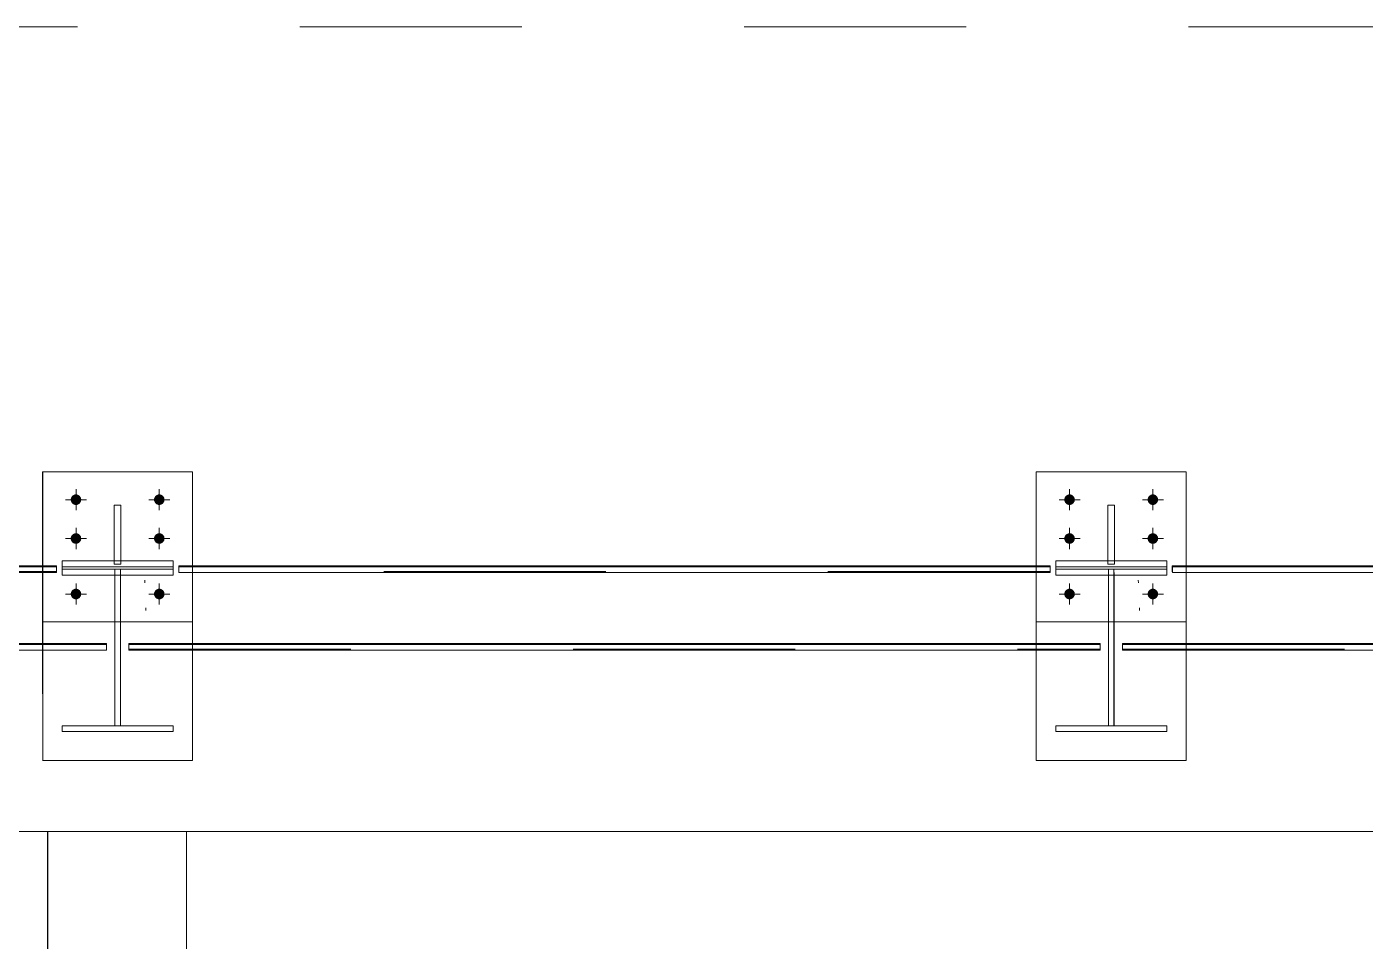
# Model space of a CAD drawing. Header units: millimetres. Extents: x 652937 to 1670132, y 1473552 to 2851037.
# Drawn here: x 663468.636 to 663471.046, y 1524528.272 to 1524529.92 of the extents above; entities that cross this region are included whole.
import ezdxf

# ---------------------------------------------------------------- set-up
doc = ezdxf.new("R2010")
doc.units = ezdxf.units.MM
doc.linetypes.add('XKITLINE00', pattern=[0])
doc.linetypes.add('XKITLINE02', pattern=[4, 2, -2])
doc.layers.add('Bolt', color=7, linetype='Continuous', lineweight=0)
doc.layers.add('Part', color=7, linetype='Continuous', lineweight=0)

# ---------------------------------------------------------------- blocks, each defined once
blk = doc.blocks.new('*A19883058')
at = {"layer": 'Part', "color": 7, "linetype": 'XKITLINE02', "lineweight": 0}
blk.add_line((74.747293, 29.4), (-6.777947, 29.4), dxfattribs=at)
blk = doc.blocks.new('*A19893059')
at = {"layer": 'Part', "color": 7, "linetype": 'XKITLINE00', "lineweight": 0}
for p, q in [((-6.027334, 22.15), (38.47801, 22.15)), ((74.247682, 22.15), (39.72801, 22.15))]:
    blk.add_line(p, q, dxfattribs=at)
at = {"layer": 'Part', "color": 7, "linetype": 'XKITLINE02', "lineweight": 0}
blk.add_line((39.72801, 22.15), (38.47801, 22.15), dxfattribs=at)
blk = doc.blocks.new('*A19903060')
at = {"layer": 'Part', "color": 7, "linetype": 'XKITLINE02', "lineweight": 0}
for p, q in [((31.620501, 24.491829), (31.620502, 24.541761)), ((31.620546, 24.484237), (31.620501, 24.491829)), ((38.558001, 24.491829), (31.620501, 24.491829)), ((38.558002, 24.541761), (38.558001, 24.491829)), ((38.558001, 24.491829), (38.558047, 24.484124)), ((31.17049, 23.792789), (31.170546, 23.783283)), ((31.17049, 23.792789), (39.008008, 23.792789)), ((31.170491, 23.84272), (31.170491, 23.833352)), ((39.008009, 23.84272), (39.008008, 23.792789)), ((39.008008, 23.792789), (39.008065, 23.783156))]:
    blk.add_line(p, q, dxfattribs=at)
at = {"layer": 'Part', "color": 7, "linetype": 'XKITLINE00', "lineweight": 0}
for p, q in [((38.558002, 24.541761), (31.620502, 24.541761)), ((31.620502, 24.541761), (31.620546, 24.534305)), ((31.620546, 24.484237), (31.620546, 24.534305)), ((31.620546, 24.534305), (38.558047, 24.534192)), ((38.558047, 24.484124), (31.620546, 24.484237)), ((38.558002, 24.541761), (38.558047, 24.534192)), ((38.558047, 24.534192), (38.558047, 24.484124)), ((31.170491, 23.833352), (31.17049, 23.792789)), ((31.170491, 23.84272), (39.008009, 23.84272)), ((31.170491, 23.84272), (31.170546, 23.833352)), ((31.170546, 23.783283), (31.170546, 23.833352)), ((31.170546, 23.833352), (39.008065, 23.833225)), ((39.008065, 23.783156), (31.170546, 23.783283)), ((39.008009, 23.84272), (39.008065, 23.833225)), ((39.008065, 23.833225), (39.008065, 23.783156))]:
    blk.add_line(p, q, dxfattribs=at)
blk = doc.blocks.new('*A20783148')
at = {"layer": 'Part', "color": 7, "linetype": 'XKITLINE00', "lineweight": 0}
for p, q in [((38.47739, 10.989257), (38.47739, 22.15)), ((38.47801, 22.15), (38.477684, 22.15)), ((39.72801, 22.15), (38.47801, 22.15)), ((38.47801, 22.15), (38.47801, 10.989257)), ((39.72801, 22.15), (39.72801, 10.989257))]:
    blk.add_line(p, q, dxfattribs=at)
at = {"layer": 'Part', "color": 7, "linetype": 'XKITLINE02', "lineweight": 0}
for p, q in [((38.477684, 22.15), (38.47739, 22.15)), ((39.72739, 22.15), (39.72801, 22.15)), ((39.72739, 10.989257), (39.72739, 22.15))]:
    blk.add_line(p, q, dxfattribs=at)
blk = doc.blocks.new('*A20843154')
at = {"layer": 'Part', "color": 7, "linetype": 'XKITLINE00', "lineweight": 0}
for p, q in [((56.448001, 24.541761), (48.603001, 24.541761)), ((48.603001, 24.541761), (48.603047, 24.534029)), ((48.603047, 24.483961), (48.603047, 24.534029)), ((48.603047, 24.534029), (56.448048, 24.533902)), ((56.448048, 24.483833), (48.603047, 24.483961)), ((56.448001, 24.541761), (56.448048, 24.533902)), ((56.448048, 24.533902), (56.448048, 24.483833)), ((48.15299, 23.833076), (48.152989, 23.792789)), ((48.15299, 23.84272), (56.898008, 23.84272)), ((48.15299, 23.84272), (48.153047, 23.833076)), ((48.153047, 23.783007), (48.153047, 23.833076)), ((48.153047, 23.833076), (56.898066, 23.832934)), ((56.898066, 23.782865), (48.153047, 23.783007)), ((56.898008, 23.84272), (56.898066, 23.832934)), ((56.898066, 23.832934), (56.898066, 23.782865))]:
    blk.add_line(p, q, dxfattribs=at)
at = {"layer": 'Part', "color": 7, "linetype": 'XKITLINE02', "lineweight": 0}
for p, q in [((48.603001, 24.491829), (48.603001, 24.541761)), ((48.603047, 24.483961), (48.603001, 24.491829)), ((56.448, 24.491829), (48.603001, 24.491829)), ((56.448001, 24.541761), (56.448, 24.491829)), ((56.448, 24.491829), (56.448048, 24.483833)), ((48.152989, 23.792789), (48.153047, 23.783007)), ((48.152989, 23.792789), (56.898007, 23.792789)), ((48.15299, 23.84272), (48.15299, 23.833076)), ((56.898008, 23.84272), (56.898007, 23.792789)), ((56.898007, 23.792789), (56.898066, 23.782865))]:
    blk.add_line(p, q, dxfattribs=at)
blk = doc.blocks.new('*A20903160')
at = {"layer": 'Part', "color": 7, "linetype": 'XKITLINE00', "lineweight": 0}
for p, q in [((38.607722, 24.513858), (38.607722, 24.588961)), ((39.07791, 24.588961), (38.607722, 24.588961)), ((38.607722, 24.588961), (38.608047, 24.534136)), ((39.607722, 24.588961), (39.13791, 24.588961)), ((39.607722, 24.588961), (39.608047, 24.53412)), ((38.607722, 24.513858), (38.608047, 24.459033)), ((38.608047, 24.459033), (38.608047, 24.534136)), ((38.608047, 24.534136), (39.608047, 24.53412)), ((39.608047, 24.53412), (39.608047, 24.459017)), ((39.608047, 24.459017), (38.608047, 24.459033))]:
    blk.add_line(p, q, dxfattribs=at)
at = {"layer": 'Part', "color": 7, "linetype": 'XKITLINE02', "lineweight": 0}
for p, q in [((39.13791, 24.588961), (39.07791, 24.588961)), ((39.607722, 24.588961), (39.607722, 24.513858)), ((39.607722, 24.513858), (38.607722, 24.513858)), ((39.607722, 24.513858), (39.608047, 24.459017))]:
    blk.add_line(p, q, dxfattribs=at)
blk = doc.blocks.new('*A20913161')
at = {"layer": 'Part', "color": 7, "linetype": 'XKITLINE00', "lineweight": 0}
for p, q in [((38.607722, 23.050012), (38.607722, 23.100012)), ((38.607722, 23.100012), (38.608047, 23.100012)), ((38.607722, 23.100012), (39.608047, 23.100012)), ((38.607722, 23.050012), (38.608047, 23.050012)), ((39.608047, 23.050012), (38.607722, 23.050012)), ((38.608047, 23.050012), (38.608047, 23.100012)), ((39.608047, 23.100012), (39.608047, 23.050012))]:
    blk.add_line(p, q, dxfattribs=at)
at = {"layer": 'Part', "color": 7, "linetype": 'XKITLINE02', "lineweight": 0}
for p, q in [((39.607722, 23.100012), (39.608047, 23.100012)), ((39.607722, 23.050012), (39.607722, 23.100012)), ((39.607722, 23.050012), (39.608047, 23.050012))]:
    blk.add_line(p, q, dxfattribs=at)
blk = doc.blocks.new('*A20923162')
at = {"layer": 'Part', "color": 7, "linetype": 'XKITLINE02', "lineweight": 0}
for p, q in [((39.082722, 24.513859), (39.082722, 24.459025)), ((39.132722, 24.513859), (39.082722, 24.513859)), ((39.082722, 24.513859), (39.083047, 24.459026)), ((39.132722, 23.100012), (39.132722, 24.513859)), ((39.132722, 24.513859), (39.133047, 24.459025)), ((39.082722, 23.100012), (39.083047, 23.100012)), ((39.083047, 23.100012), (39.082722, 23.100012))]:
    blk.add_line(p, q, dxfattribs=at)
at = {"layer": 'Part', "color": 7, "linetype": 'XKITLINE00', "lineweight": 0}
for p, q in [((39.082722, 24.459025), (39.082722, 23.100012)), ((39.083047, 23.100012), (39.083047, 24.459026)), ((39.083047, 24.459026), (39.133047, 24.459025)), ((39.133047, 24.459025), (39.133047, 23.100012)), ((39.133047, 23.100012), (39.083047, 23.100012))]:
    blk.add_line(p, q, dxfattribs=at)
blk = doc.blocks.new('*A20933163')
at = {"layer": 'Part', "color": 7, "linetype": 'XKITLINE00', "lineweight": 0}
for p, q in [((47.552722, 24.513858), (47.552722, 24.588961)), ((48.02291, 24.588961), (47.552722, 24.588961)), ((47.552722, 24.588961), (47.553047, 24.53399)), ((48.552722, 24.588961), (48.08291, 24.588961)), ((48.552722, 24.588961), (48.553047, 24.533974)), ((47.552722, 24.513858), (47.553047, 24.458888)), ((47.553047, 24.458888), (47.553047, 24.53399)), ((47.553047, 24.53399), (48.553047, 24.533974)), ((48.553047, 24.533974), (48.553047, 24.458871)), ((48.553047, 24.458871), (47.553047, 24.458888))]:
    blk.add_line(p, q, dxfattribs=at)
at = {"layer": 'Part', "color": 7, "linetype": 'XKITLINE02', "lineweight": 0}
for p, q in [((48.08291, 24.588961), (48.02291, 24.588961)), ((48.552722, 24.588961), (48.552722, 24.513858)), ((48.552722, 24.513858), (47.552722, 24.513858)), ((48.552722, 24.513858), (48.553047, 24.458871))]:
    blk.add_line(p, q, dxfattribs=at)
blk = doc.blocks.new('*A20943164')
at = {"layer": 'Part', "color": 7, "linetype": 'XKITLINE00', "lineweight": 0}
for p, q in [((47.552722, 23.050012), (47.552722, 23.100012)), ((47.552722, 23.100012), (47.553047, 23.100012)), ((47.552722, 23.100012), (48.553047, 23.100012)), ((47.552722, 23.050012), (47.553047, 23.050012)), ((48.553047, 23.050012), (47.552722, 23.050012)), ((47.553047, 23.050012), (47.553047, 23.100012)), ((48.553047, 23.100012), (48.553047, 23.050012))]:
    blk.add_line(p, q, dxfattribs=at)
at = {"layer": 'Part', "color": 7, "linetype": 'XKITLINE02', "lineweight": 0}
for p, q in [((48.552722, 23.100012), (48.553047, 23.100012)), ((48.552722, 23.050012), (48.552722, 23.100012)), ((48.552722, 23.050012), (48.553047, 23.050012))]:
    blk.add_line(p, q, dxfattribs=at)
blk = doc.blocks.new('*A20953165')
at = {"layer": 'Part', "color": 7, "linetype": 'XKITLINE02', "lineweight": 0}
for p, q in [((48.027722, 24.513859), (48.027722, 24.45888)), ((48.077722, 24.513859), (48.027722, 24.513859)), ((48.027722, 24.513859), (48.028047, 24.458881)), ((48.077722, 23.100012), (48.077722, 24.513859)), ((48.077722, 24.513859), (48.078047, 24.45888)), ((48.027722, 23.100012), (48.028047, 23.100012)), ((48.028047, 23.100012), (48.027722, 23.100012))]:
    blk.add_line(p, q, dxfattribs=at)
at = {"layer": 'Part', "color": 7, "linetype": 'XKITLINE00', "lineweight": 0}
for p, q in [((48.027722, 24.45888), (48.027722, 23.100012)), ((48.028047, 23.100012), (48.028047, 24.458881)), ((48.028047, 24.458881), (48.078047, 24.45888)), ((48.078047, 24.45888), (48.078047, 23.100012)), ((48.078047, 23.100012), (48.028047, 23.100012))]:
    blk.add_line(p, q, dxfattribs=at)
blk = doc.blocks.new('*A20963166')
at = {"layer": 'Part', "color": 7, "linetype": 'XKITLINE02', "lineweight": 0}
for p, q in [((39.658001, 24.491829), (39.658002, 24.541761)), ((39.658047, 24.484106), (39.658001, 24.491829)), ((47.503001, 24.491829), (39.658001, 24.491829)), ((47.503001, 24.541761), (47.503001, 24.491829)), ((47.503001, 24.491829), (47.503047, 24.483979)), ((39.207991, 23.84272), (39.20799, 23.833221)), ((39.20799, 23.792789), (39.208047, 23.783153)), ((39.20799, 23.792789), (47.953007, 23.792789)), ((47.953008, 23.84272), (47.953007, 23.792789)), ((47.953007, 23.792789), (47.953065, 23.783011))]:
    blk.add_line(p, q, dxfattribs=at)
at = {"layer": 'Part', "color": 7, "linetype": 'XKITLINE00', "lineweight": 0}
for p, q in [((47.503001, 24.541761), (39.658002, 24.541761)), ((39.658002, 24.541761), (39.658047, 24.534175)), ((39.658047, 24.484106), (39.658047, 24.534175)), ((39.658047, 24.534175), (47.503047, 24.534047)), ((47.503047, 24.483979), (39.658047, 24.484106)), ((47.503001, 24.541761), (47.503047, 24.534047)), ((47.503047, 24.534047), (47.503047, 24.483979)), ((39.20799, 23.833221), (39.20799, 23.792789)), ((39.207991, 23.84272), (47.953008, 23.84272)), ((39.207991, 23.84272), (39.208047, 23.833221)), ((39.208047, 23.783153), (39.208047, 23.833221)), ((39.208047, 23.833221), (47.953065, 23.833079)), ((47.953065, 23.783011), (39.208047, 23.783153)), ((47.953008, 23.84272), (47.953065, 23.833079)), ((47.953065, 23.833079), (47.953065, 23.783011))]:
    blk.add_line(p, q, dxfattribs=at)
blk = doc.blocks.new('*A20973167')
at = {"layer": 'Part', "color": 7, "linetype": 'XKITLINE00', "lineweight": 0}
for p, q in [((47.377742, 25.388983), (47.377703, 25.388983)), ((48.727742, 25.388983), (47.377742, 25.388983)), ((47.377742, 25.388983), (47.377742, 24.541761)), ((48.727703, 25.388983), (48.727742, 25.388983)), ((48.727742, 25.388983), (48.727742, 24.541761)), ((47.377742, 24.483981), (47.377742, 23.84272)), ((48.727742, 24.483959), (48.727742, 23.84272)), ((47.377742, 23.78302), (47.377742, 22.788983)), ((48.727742, 23.782998), (48.727742, 22.788983)), ((47.377742, 22.788983), (47.377703, 22.788983)), ((48.727742, 22.788983), (47.377742, 22.788983)), ((48.727703, 22.788983), (48.727742, 22.788983))]:
    blk.add_line(p, q, dxfattribs=at)
at = {"layer": 'Part', "color": 7, "linetype": 'XKITLINE02', "lineweight": 0}
for p, q in [((47.377703, 25.388983), (47.377703, 22.788983)), ((48.727703, 25.388983), (48.727703, 22.788983)), ((47.377742, 24.541761), (47.377742, 24.483981)), ((48.727742, 24.541761), (48.727742, 24.483959)), ((47.377742, 23.84272), (47.377742, 23.78302)), ((48.727742, 23.84272), (48.727742, 23.782998))]:
    blk.add_line(p, q, dxfattribs=at)
blk = doc.blocks.new('*A20983168')
at = {"layer": 'Part', "color": 7, "linetype": 'XKITLINE00', "lineweight": 0}
for p, q in [((48.082877, 25.088958), (48.022722, 25.088958)), ((48.022722, 25.088958), (48.022722, 24.588958)), ((48.022912, 24.556827), (48.022877, 25.088958)), ((48.082877, 25.088958), (48.082912, 24.556827)), ((48.022722, 24.588958), (48.022912, 24.556827)), ((48.082912, 24.556827), (48.022912, 24.556827))]:
    blk.add_line(p, q, dxfattribs=at)
at = {"layer": 'Part', "color": 7, "linetype": 'XKITLINE02', "lineweight": 0}
for p, q in [((48.082722, 24.588958), (48.082722, 25.088958)), ((48.082722, 25.088958), (48.082877, 25.088958)), ((48.082722, 24.588958), (48.022722, 24.588958)), ((48.082912, 24.556827), (48.082722, 24.588958))]:
    blk.add_line(p, q, dxfattribs=at)
blk = doc.blocks.new('*A20993169')
at = {"layer": 'Part', "color": 7, "linetype": 'XKITLINE02', "lineweight": 0}
for p, q in [((48.727403, 25.388983), (47.377393, 25.388983)), ((47.377393, 24.038983), (47.377393, 25.388983)), ((47.377403, 24.038983), (47.377403, 25.388983)), ((48.727393, 25.388983), (48.727393, 24.038983)), ((48.727403, 25.388983), (48.727403, 24.038983)), ((48.727403, 24.038983), (47.377393, 24.038983))]:
    blk.add_line(p, q, dxfattribs=at)
blk = doc.blocks.new('*A21003170')
at = {"layer": 'Bolt', "color": 7, "linetype": 'XKITLINE02', "lineweight": 0}
for p, q in [((48.29705, 24.388773), (48.296895, 24.414744)), ((48.307398, 24.139325), (48.307243, 24.165296))]:
    blk.add_line(p, q, dxfattribs=at)
blk = doc.blocks.new('*A21013171')
at = {"layer": 'Bolt'}
for points in [[(47.631, 25.148), (47.634, 25.157), (47.638, 25.165), (47.644, 25.173), (47.651, 25.178), (47.66, 25.183), (47.668, 25.186), (47.678, 25.186), (47.687, 25.186), (47.696, 25.183), (47.704, 25.178), (47.711, 25.173), (47.717, 25.165), (47.722, 25.157), (47.724, 25.148), (47.725, 25.139), (47.724, 25.13), (47.722, 25.121), (47.717, 25.113), (47.711, 25.105), (47.704, 25.099), (47.696, 25.095), (47.687, 25.092), (47.678, 25.091), (47.668, 25.092), (47.66, 25.095), (47.651, 25.099), (47.644, 25.105), (47.638, 25.113), (47.634, 25.121), (47.631, 25.13), (47.63, 25.139)], [(48.381, 25.148), (48.384, 25.157), (48.388, 25.165), (48.394, 25.173), (48.401, 25.178), (48.41, 25.183), (48.418, 25.186), (48.428, 25.186), (48.437, 25.186), (48.446, 25.183), (48.454, 25.178), (48.461, 25.173), (48.467, 25.165), (48.472, 25.157), (48.474, 25.148), (48.475, 25.139), (48.474, 25.13), (48.472, 25.121), (48.467, 25.113), (48.461, 25.105), (48.454, 25.099), (48.446, 25.095), (48.437, 25.092), (48.428, 25.091), (48.418, 25.092), (48.41, 25.095), (48.401, 25.099), (48.394, 25.105), (48.388, 25.113), (48.384, 25.121), (48.381, 25.13), (48.38, 25.139)], [(47.631, 24.798), (47.634, 24.807), (47.638, 24.815), (47.644, 24.823), (47.651, 24.828), (47.66, 24.833), (47.668, 24.836), (47.678, 24.836), (47.687, 24.836), (47.696, 24.833), (47.704, 24.828), (47.711, 24.823), (47.717, 24.815), (47.722, 24.807), (47.724, 24.798), (47.725, 24.789), (47.724, 24.78), (47.722, 24.771), (47.717, 24.763), (47.711, 24.755), (47.704, 24.749), (47.696, 24.745), (47.687, 24.742), (47.678, 24.741), (47.668, 24.742), (47.66, 24.745), (47.651, 24.749), (47.644, 24.755), (47.638, 24.763), (47.634, 24.771), (47.631, 24.78), (47.63, 24.789)], [(48.381, 24.798), (48.384, 24.807), (48.388, 24.815), (48.394, 24.823), (48.401, 24.828), (48.41, 24.833), (48.418, 24.836), (48.428, 24.836), (48.437, 24.836), (48.446, 24.833), (48.454, 24.828), (48.461, 24.823), (48.467, 24.815), (48.472, 24.807), (48.474, 24.798), (48.475, 24.789), (48.474, 24.78), (48.472, 24.771), (48.467, 24.763), (48.461, 24.755), (48.454, 24.749), (48.446, 24.745), (48.437, 24.742), (48.428, 24.741), (48.418, 24.742), (48.41, 24.745), (48.401, 24.749), (48.394, 24.755), (48.388, 24.763), (48.384, 24.771), (48.381, 24.78), (48.38, 24.789)], [(47.631, 24.298), (47.634, 24.307), (47.638, 24.315), (47.644, 24.323), (47.651, 24.328), (47.66, 24.333), (47.668, 24.336), (47.678, 24.336), (47.687, 24.336), (47.696, 24.333), (47.704, 24.328), (47.711, 24.323), (47.717, 24.315), (47.722, 24.307), (47.724, 24.298), (47.725, 24.289), (47.724, 24.28), (47.722, 24.271), (47.717, 24.263), (47.711, 24.255), (47.704, 24.249), (47.696, 24.245), (47.687, 24.242), (47.678, 24.241), (47.668, 24.242), (47.66, 24.245), (47.651, 24.249), (47.644, 24.255), (47.638, 24.263), (47.634, 24.271), (47.631, 24.28), (47.63, 24.289)], [(48.381, 24.298), (48.384, 24.307), (48.388, 24.315), (48.394, 24.323), (48.401, 24.328), (48.41, 24.333), (48.418, 24.336), (48.428, 24.336), (48.437, 24.336), (48.446, 24.333), (48.454, 24.328), (48.461, 24.323), (48.467, 24.315), (48.472, 24.307), (48.474, 24.298), (48.475, 24.289), (48.474, 24.28), (48.472, 24.271), (48.467, 24.263), (48.461, 24.255), (48.454, 24.249), (48.446, 24.245), (48.437, 24.242), (48.428, 24.241), (48.418, 24.242), (48.41, 24.245), (48.401, 24.249), (48.394, 24.255), (48.388, 24.263), (48.384, 24.271), (48.381, 24.28), (48.38, 24.289)]]:
    blk.add_hatch(color=7, dxfattribs=at).paths.add_polyline_path(points, flags=17)
at = {"layer": 'Bolt', "color": 7, "linetype": 'XKITLINE00', "lineweight": 0}
for p, q in [((47.678, 25.044), (47.678, 25.234)), ((48.428, 25.044), (48.428, 25.234)), ((47.583, 25.139), (47.773, 25.139)), ((48.333, 25.139), (48.523, 25.139)), ((47.678, 24.694), (47.678, 24.884)), ((48.428, 24.694), (48.428, 24.884)), ((47.583, 24.789), (47.773, 24.789)), ((48.333, 24.789), (48.523, 24.789)), ((47.678, 24.194), (47.678, 24.384)), ((48.428, 24.194), (48.428, 24.384)), ((47.583, 24.289), (47.773, 24.289)), ((48.333, 24.289), (48.523, 24.289))]:
    blk.add_line(p, q, dxfattribs=at)
blk = doc.blocks.new('*A21023172')
at = {"layer": 'Part', "color": 7, "linetype": 'XKITLINE00', "lineweight": 0}
for p, q in [((38.432743, 25.388983), (38.432704, 25.388983)), ((39.782743, 25.388983), (38.432743, 25.388983)), ((38.432743, 25.388983), (38.432743, 24.541761)), ((39.782704, 25.388983), (39.782743, 25.388983)), ((39.782743, 25.388983), (39.782743, 24.541761)), ((38.432743, 24.484126), (38.432743, 23.84272)), ((39.782743, 24.484104), (39.782743, 23.84272)), ((38.432743, 23.783165), (38.432743, 22.788983)), ((39.782743, 23.783143), (39.782743, 22.788983)), ((38.432743, 22.788983), (38.432704, 22.788983)), ((39.782743, 22.788983), (38.432743, 22.788983)), ((39.782704, 22.788983), (39.782743, 22.788983))]:
    blk.add_line(p, q, dxfattribs=at)
at = {"layer": 'Part', "color": 7, "linetype": 'XKITLINE02', "lineweight": 0}
for p, q in [((38.432704, 25.388983), (38.432704, 22.788983)), ((39.782704, 25.388983), (39.782704, 22.788983)), ((38.432743, 24.541761), (38.432743, 24.484126)), ((39.782743, 24.541761), (39.782743, 24.484104)), ((38.432743, 23.84272), (38.432743, 23.783165)), ((39.782743, 23.84272), (39.782743, 23.783143))]:
    blk.add_line(p, q, dxfattribs=at)
blk = doc.blocks.new('*A21033173')
at = {"layer": 'Part', "color": 7, "linetype": 'XKITLINE00', "lineweight": 0}
for p, q in [((39.137877, 25.088958), (39.077722, 25.088958)), ((39.077722, 25.088958), (39.077722, 24.588958)), ((39.077912, 24.556827), (39.077877, 25.088958)), ((39.137877, 25.088958), (39.137912, 24.556827)), ((39.077722, 24.588958), (39.077912, 24.556827)), ((39.137912, 24.556827), (39.077912, 24.556827))]:
    blk.add_line(p, q, dxfattribs=at)
at = {"layer": 'Part', "color": 7, "linetype": 'XKITLINE02', "lineweight": 0}
for p, q in [((39.137722, 24.588958), (39.137722, 25.088958)), ((39.137722, 25.088958), (39.137877, 25.088958)), ((39.137722, 24.588958), (39.077722, 24.588958)), ((39.137912, 24.556827), (39.137722, 24.588958))]:
    blk.add_line(p, q, dxfattribs=at)
blk = doc.blocks.new('*A21043174')
at = {"layer": 'Part', "color": 7, "linetype": 'XKITLINE02', "lineweight": 0}
for p, q in [((39.782403, 25.388983), (38.432394, 25.388983)), ((38.432394, 24.038983), (38.432394, 25.388983)), ((38.432403, 24.038983), (38.432403, 25.388983)), ((39.782394, 25.388983), (39.782394, 24.038983)), ((39.782403, 25.388983), (39.782403, 24.038983)), ((39.782403, 24.038983), (38.432394, 24.038983))]:
    blk.add_line(p, q, dxfattribs=at)
blk = doc.blocks.new('*A21053175')
at = {"layer": 'Bolt', "color": 7, "linetype": 'XKITLINE02', "lineweight": 0}
for p, q in [((39.352051, 24.388773), (39.351896, 24.414744)), ((39.362399, 24.139325), (39.362244, 24.165296))]:
    blk.add_line(p, q, dxfattribs=at)
blk = doc.blocks.new('*A21063176')
at = {"layer": 'Bolt'}
for points in [[(38.686, 25.148), (38.689, 25.157), (38.693, 25.165), (38.699, 25.173), (38.706, 25.178), (38.715, 25.183), (38.723, 25.186), (38.733, 25.186), (38.742, 25.186), (38.751, 25.183), (38.759, 25.178), (38.766, 25.173), (38.772, 25.165), (38.777, 25.157), (38.779, 25.148), (38.78, 25.139), (38.779, 25.13), (38.777, 25.121), (38.772, 25.113), (38.766, 25.105), (38.759, 25.099), (38.751, 25.095), (38.742, 25.092), (38.733, 25.091), (38.723, 25.092), (38.715, 25.095), (38.706, 25.099), (38.699, 25.105), (38.693, 25.113), (38.689, 25.121), (38.686, 25.13), (38.685, 25.139)], [(39.436, 25.148), (39.439, 25.157), (39.443, 25.165), (39.449, 25.173), (39.456, 25.178), (39.465, 25.183), (39.473, 25.186), (39.483, 25.186), (39.492, 25.186), (39.501, 25.183), (39.509, 25.178), (39.516, 25.173), (39.522, 25.165), (39.527, 25.157), (39.529, 25.148), (39.53, 25.139), (39.529, 25.13), (39.527, 25.121), (39.522, 25.113), (39.516, 25.105), (39.509, 25.099), (39.501, 25.095), (39.492, 25.092), (39.483, 25.091), (39.473, 25.092), (39.465, 25.095), (39.456, 25.099), (39.449, 25.105), (39.443, 25.113), (39.439, 25.121), (39.436, 25.13), (39.435, 25.139)], [(38.686, 24.798), (38.689, 24.807), (38.693, 24.815), (38.699, 24.823), (38.706, 24.828), (38.715, 24.833), (38.723, 24.836), (38.733, 24.836), (38.742, 24.836), (38.751, 24.833), (38.759, 24.828), (38.766, 24.823), (38.772, 24.815), (38.777, 24.807), (38.779, 24.798), (38.78, 24.789), (38.779, 24.78), (38.777, 24.771), (38.772, 24.763), (38.766, 24.755), (38.759, 24.749), (38.751, 24.745), (38.742, 24.742), (38.733, 24.741), (38.723, 24.742), (38.715, 24.745), (38.706, 24.749), (38.699, 24.755), (38.693, 24.763), (38.689, 24.771), (38.686, 24.78), (38.685, 24.789)], [(39.436, 24.798), (39.439, 24.807), (39.443, 24.815), (39.449, 24.823), (39.456, 24.828), (39.465, 24.833), (39.473, 24.836), (39.483, 24.836), (39.492, 24.836), (39.501, 24.833), (39.509, 24.828), (39.516, 24.823), (39.522, 24.815), (39.527, 24.807), (39.529, 24.798), (39.53, 24.789), (39.529, 24.78), (39.527, 24.771), (39.522, 24.763), (39.516, 24.755), (39.509, 24.749), (39.501, 24.745), (39.492, 24.742), (39.483, 24.741), (39.473, 24.742), (39.465, 24.745), (39.456, 24.749), (39.449, 24.755), (39.443, 24.763), (39.439, 24.771), (39.436, 24.78), (39.435, 24.789)], [(38.686, 24.298), (38.689, 24.307), (38.693, 24.315), (38.699, 24.323), (38.706, 24.328), (38.715, 24.333), (38.723, 24.336), (38.733, 24.336), (38.742, 24.336), (38.751, 24.333), (38.759, 24.328), (38.766, 24.323), (38.772, 24.315), (38.777, 24.307), (38.779, 24.298), (38.78, 24.289), (38.779, 24.28), (38.777, 24.271), (38.772, 24.263), (38.766, 24.255), (38.759, 24.249), (38.751, 24.245), (38.742, 24.242), (38.733, 24.241), (38.723, 24.242), (38.715, 24.245), (38.706, 24.249), (38.699, 24.255), (38.693, 24.263), (38.689, 24.271), (38.686, 24.28), (38.685, 24.289)], [(39.436, 24.298), (39.439, 24.307), (39.443, 24.315), (39.449, 24.323), (39.456, 24.328), (39.465, 24.333), (39.473, 24.336), (39.483, 24.336), (39.492, 24.336), (39.501, 24.333), (39.509, 24.328), (39.516, 24.323), (39.522, 24.315), (39.527, 24.307), (39.529, 24.298), (39.53, 24.289), (39.529, 24.28), (39.527, 24.271), (39.522, 24.263), (39.516, 24.255), (39.509, 24.249), (39.501, 24.245), (39.492, 24.242), (39.483, 24.241), (39.473, 24.242), (39.465, 24.245), (39.456, 24.249), (39.449, 24.255), (39.443, 24.263), (39.439, 24.271), (39.436, 24.28), (39.435, 24.289)]]:
    blk.add_hatch(color=7, dxfattribs=at).paths.add_polyline_path(points, flags=17)
at = {"layer": 'Bolt', "color": 7, "linetype": 'XKITLINE00', "lineweight": 0}
for p, q in [((38.733, 25.044), (38.733, 25.234)), ((39.483, 25.044), (39.483, 25.234)), ((38.638, 25.139), (38.828, 25.139)), ((39.388, 25.139), (39.578, 25.139)), ((38.733, 24.694), (38.733, 24.884)), ((39.483, 24.694), (39.483, 24.884)), ((38.638, 24.789), (38.828, 24.789)), ((39.388, 24.789), (39.578, 24.789)), ((38.733, 24.194), (38.733, 24.384)), ((39.483, 24.194), (39.483, 24.384)), ((38.638, 24.289), (38.828, 24.289)), ((39.388, 24.289), (39.578, 24.289))]:
    blk.add_line(p, q, dxfattribs=at)

msp = doc.modelspace()

# ---------------------------------------------------------------- block references
at = {"color": 7, "lineweight": 0, "xscale": 0.2, "yscale": 0.2, "zscale": 0.2}
for name in ['*A19883058', '*A19893059', '*A21043174', '*A21023172', '*A20993169', '*A20973167', '*A21063176', '*A21013171', '*A21033173', '*A20983168', '*A19903060', '*A20903160', '*A20963166', '*A20933163', '*A20843154', '*A20923162', '*A21053175', '*A20953165', '*A21003170', '*A20913161', '*A20943164', '*A20783148']:
    msp.add_blockref(name, (663460.9784, 1524524.0403), dxfattribs=at)

doc.saveas('drawing.dxf')
